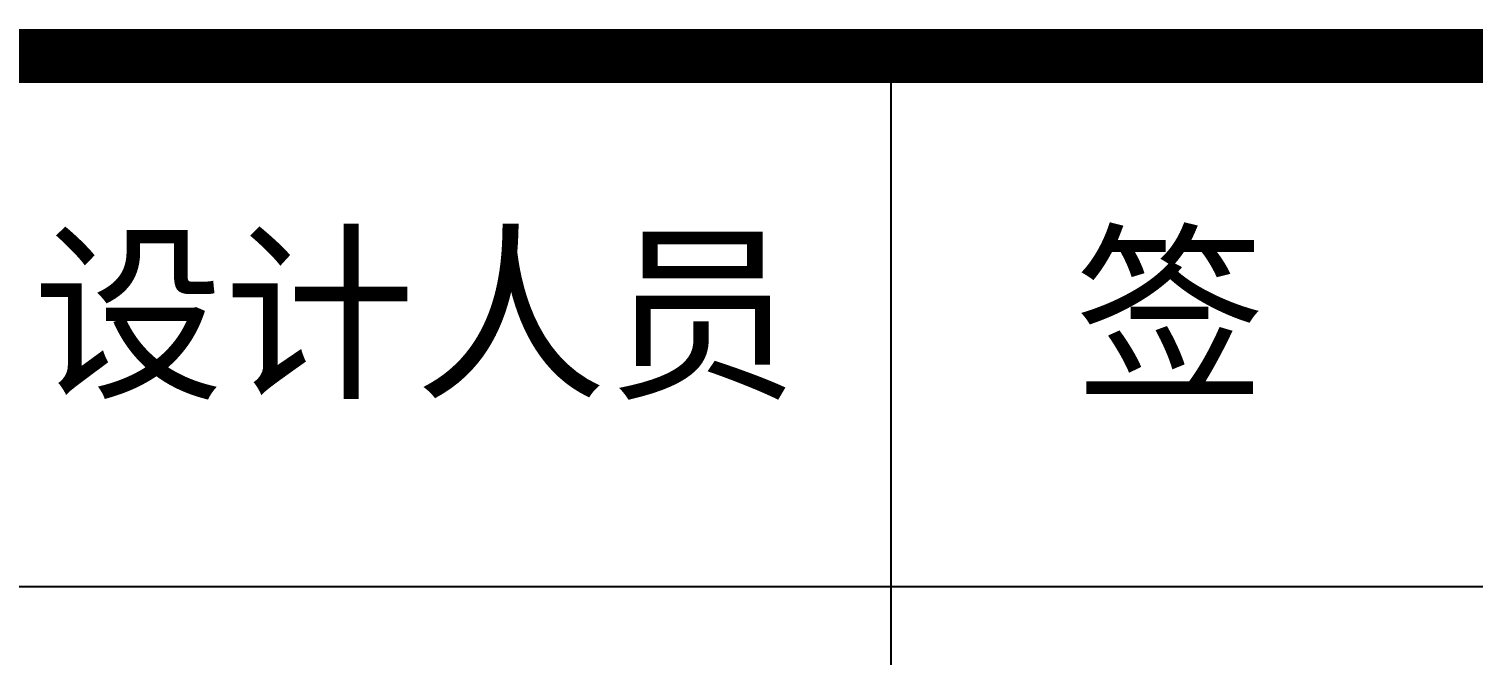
# Model space of a CAD drawing. Extents: x -518586 to 1253874, y -62343 to 661177.
# Drawn here: x 1246177 to 1250557, y 98148 to 100049 of the extents above; entities that cross this region are included whole.
import ezdxf

# ---------------------------------------------------------------- set-up
doc = ezdxf.new("R2010")
doc.units = 0
doc.header["$LTSCALE"] = 1000
doc.header["$MEASUREMENT"] = 0
doc.layers.add('图框', color=7, linetype='Continuous')
doc.styles.add('STYLE-黑体', font='simhei.ttf')

msp = doc.modelspace()

# ---------------------------------------------------------------- linework, layer by layer
at = {"layer": '图框', "color": 0}
msp.add_line((1242920, 98356.1), (1252288.7, 98356.1), dxfattribs=at)
msp.add_line((1242920, 98356.1), (1252288.7, 98356.1), dxfattribs=at)
for const_width in [164.3, 164.3, 164.3, 164.3, 66.6]:
    msp.add_lwpolyline([(1242920, 99966.6), (1252289, 99966.6)], dxfattribs=dict(at, const_width=const_width))
msp.add_lwpolyline([(1248792.3, 89015), (1248792.3, 99966.6)], dxfattribs=at)

# ---------------------------------------------------------------- texts
at = {"layer": '图框', "color": 0, "style": 'STYLE-黑体'}
for s, p in [('设计人员', (1246188.9, 98971.9)), ('签   字', (1249347.8, 98971.9))]:
    msp.add_text(s, height=425.18, dxfattribs=at).set_placement(p)

doc.saveas('drawing.dxf')
